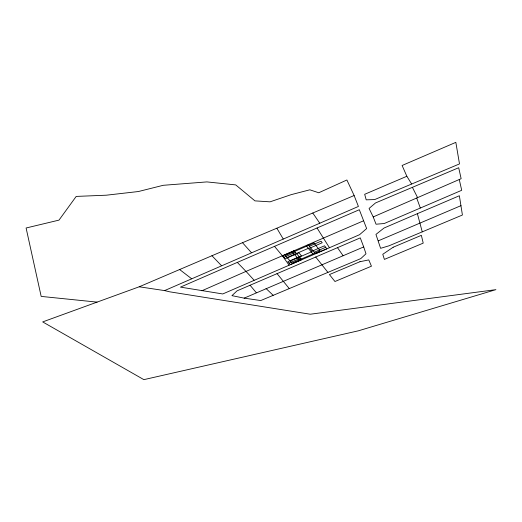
<?xml version="1.0" encoding="UTF-8"?>
<svg xmlns="http://www.w3.org/2000/svg" width="522" height="522" viewBox="0 0 522 522"><rect width="100%" height="100%" fill="white"/><g stroke="black" fill="none" stroke-linecap="round" stroke-linejoin="round"><path stroke-width="0.78" d="M373.204 216.93L461.141 178.7L458.694 167.732L375.501 202.96L369.067 208.441L373.204 216.93L376.042 224.219L384.257 223.514L461.709 190.295L459.269 179.575M244.179 298.14L363.697 246.919L360.271 237.875L237.073 290.832L231.944 295.648L244.179 298.14L260.759 300.548L360.806 258.599L365.987 253.77L363.697 246.919M164.587 290.597L169.702 291.818L310.27 314.224L495.9 289.651L358.353 330.817L143.87 379.644L42.687 321.911L139.211 286.787L164.587 290.597L358.418 206.438L354.125 195.554M237.308 262.416L359.325 209.727L366.646 228.564L359.58 234.685L222.763 293.958L180.455 287.12L237.314 262.39L246.012 271.414L363.612 220.773M201.89 290.767L246.019 271.388L254.09 280.197M294.114 250.808L282.448 255.871L285.142 258.814L298.923 252.837L301.448 255.787L287.785 261.711L290.382 264.556L301.749 259.636L294.069 250.756M283.798 257.353L295.413 252.315M309.376 246.253L321.037 241.203L322.218 242.743L310.61 247.774M287.093 257.561L309.363 247.904L312.28 251.5L290.239 261.046M313.03 250.769L324.54 245.784L326.824 248.779L315.412 253.718L308.117 244.694M289.084 263.14L300.502 258.194M314.231 252.25L325.689 247.284M417.385 213.661L384.048 228.023L375.944 234.411L380.603 248.328L389.04 245.79L462.414 215.025L459.367 195.75L417.385 213.661L422.246 231.833M139.211 286.787L242.521 242.684M406.853 176.273L364.682 194.301L366.196 199.841L374.685 199.574L459.497 163.915L455.837 142.356L402.11 165.481L406.853 176.273L411.617 183.966M461.011 205.642L378.313 240.825M251.389 252.635L242.515 242.71L354.138 195.522L346.889 179.986L318.74 192.762L309.833 189.812L291.172 194.654L270.044 201.838L254.945 200.872L235.742 184.912L206.908 181.91L163.223 185.303L138.395 191.528L106.351 195.195L76.199 196.416L58.993 220.121L26.1 227.997L41.173 296.405L97.085 302.114M179.666 269.554L191.691 278.794M266.063 288.535L273.163 295.315M211.952 255.728L221.478 265.665M292.594 252.289L299.263 259.93M289.221 288.516L277.025 273.593M274.461 246.306L282.389 255.8L289.058 265.137M250.071 285.214L256.302 292.718M327.92 272.38L315.712 257M306.59 246.221L312.952 254.005M337.493 247.65L343.111 255.728M312.815 213.061L319.79 223.246M329.415 247.663L317.069 228.016M276.895 228.277L283.244 239.017M412.413 187.385L417.587 197.603M416.706 198.021L420.308 207.978M393.177 247.232L382.77 254.292L384.401 259.395L423.218 243.128L421.371 235.331L393.177 247.232M313.983 243.011L285.221 255.486L292.052 263.049L320.182 250.873L313.983 243.011M359.965 261.705L329.428 274.565L334.948 281.508L371.449 266.194L368.773 259.91L359.965 261.705"/></g></svg>
